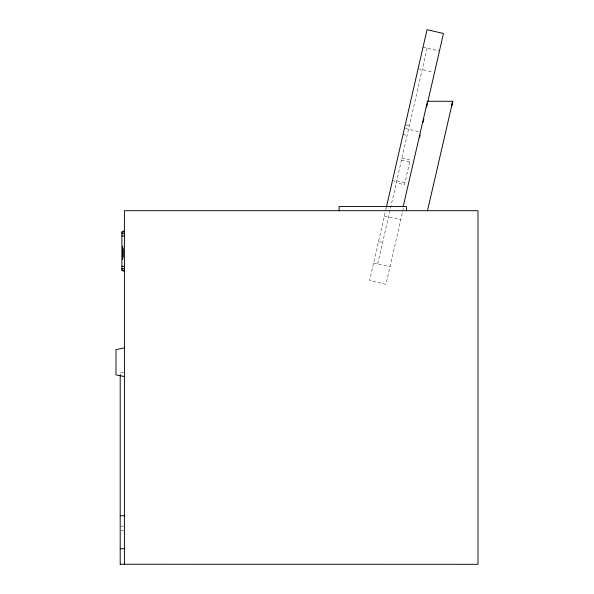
<?xml version="1.0" encoding="UTF-8"?>
<svg xmlns="http://www.w3.org/2000/svg" width="594" height="594" viewBox="0 0 594 594"><rect width="100%" height="100%" fill="white"/><g stroke="black" fill="none" stroke-linecap="round" stroke-linejoin="round"><path stroke-width="0.45" stroke-dasharray="2.97 2.23" d="M386.249 207.833L369.587 280.554L386.003 284.311L403.534 207.662M377.71 263.944L427.123 48.188M123.574 372.349L120.203 372.349L120.203 375.965M121.042 526.173L123.574 526.173M121.042 530.294L123.574 530.294M423.025 47.253L439.434 51.01M418.109 68.696L432.766 72.052M406.096 124.94L409.377 125.69M405.308 128.564L420.834 132.12M403.044 134.496L407.142 135.439M401.945 158.138L410.15 160.016L404.499 184.697L396.295 182.818M401.485 160.142L409.689 162.028M396.755 180.806L404.959 182.685M392.478 180.628L396.577 181.571M384.363 216.06L400.75 219.817M378.519 241.558L382.625 242.501M373.611 263.001L390.02 266.765"/><path stroke-width="0.89" d="M386.382 207.224L427.041 29.7L443.458 33.457L427.836 101.663M419.557 137.801L420.181 135.09M423.077 122.446L423.901 118.83M426.596 107.091L427.42 103.475M403.207 206.497L427.494 101.262L452.747 101.262L451.626 106.133M427.494 210.707L452.747 101.262M451.834 105.242L452.747 101.745L452.309 103.185M124.413 230.91L121.889 231.757L121.889 270.485L124.413 271.324M121.889 232.321L124.413 231.593M124.413 347.936L115.993 349.621L115.993 374.873L124.413 376.559M121.889 233.858L124.413 233.442M121.889 235.967L124.413 235.967M121.889 266.275L124.413 266.275M120.203 515.733L124.413 515.733M120.203 548.722L124.413 548.722M120.203 564.241L478.007 564.3L478.007 210.707L124.413 210.707L124.413 564.3M121.889 268.377L124.413 268.8M121.889 269.921L124.413 270.649M406.445 210.707L406.445 206.497L339.092 206.497L339.092 210.707M123.151 248.596L123.151 257.009M122.728 246.065L122.728 259.541M120.203 374.918L120.203 564.3"/></g></svg>
